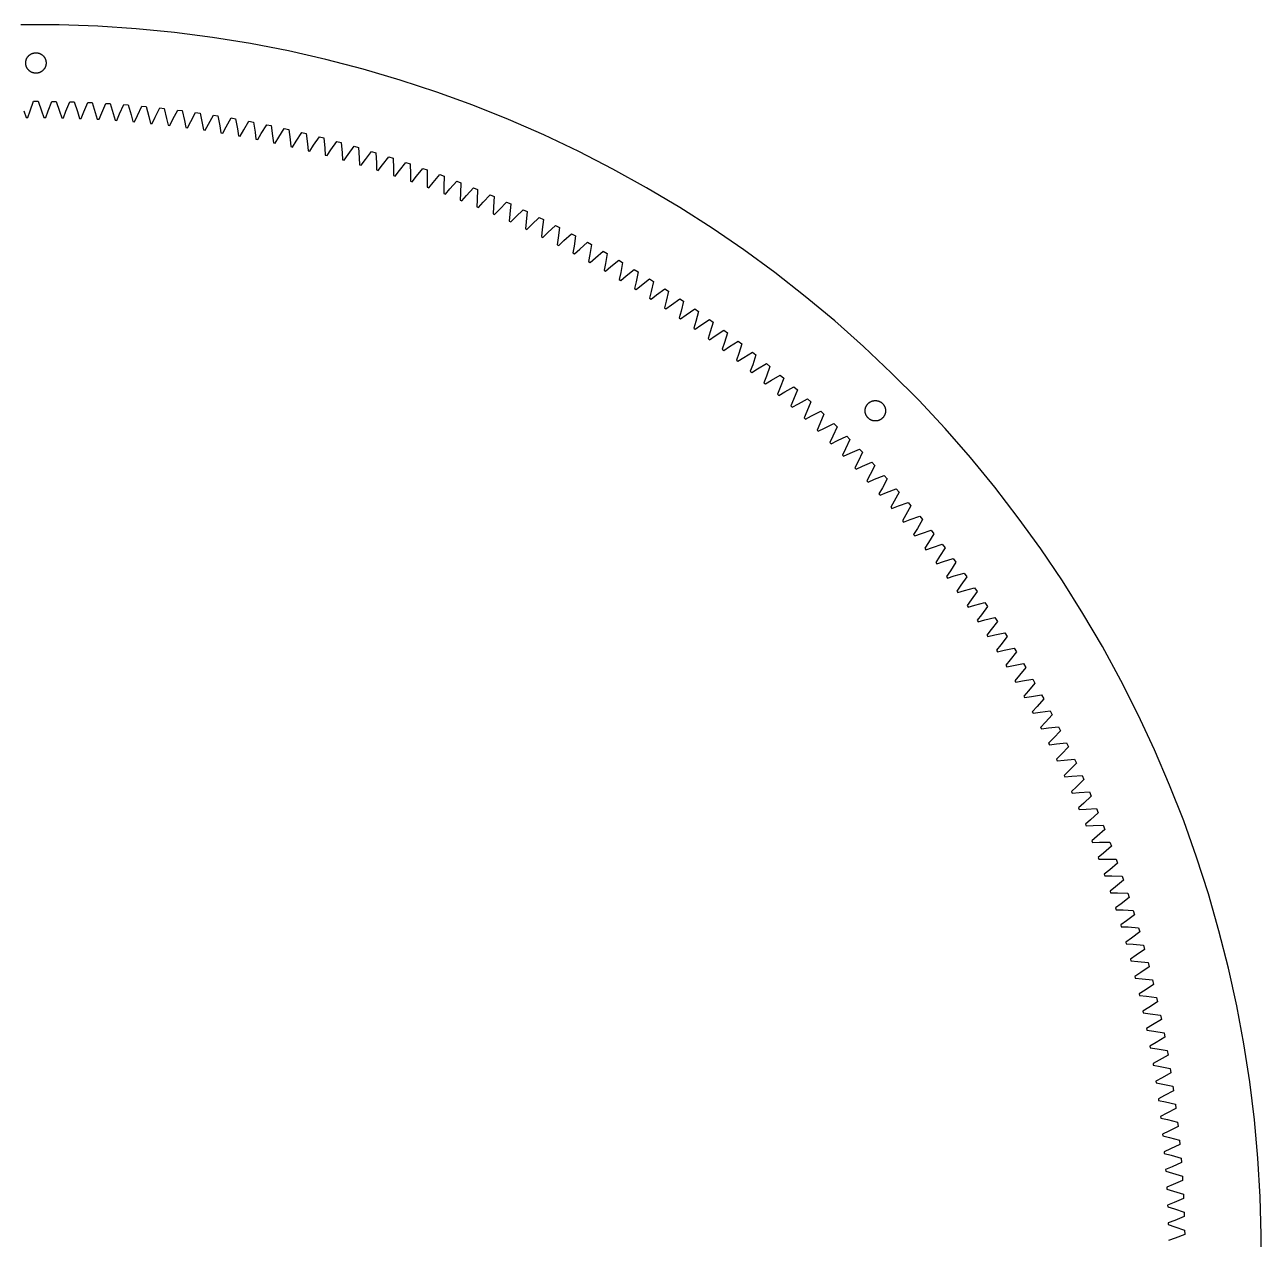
# Model space of a CAD drawing. Header units: metres. Extents: x -240 to 240, y -240 to 240.
# Drawn here: x -2.2 to 240, y 2.2 to 240 of the extents above; entities that cross this region are included whole.
import ezdxf

# ---------------------------------------------------------------- set-up
doc = ezdxf.new("R2010")
doc.units = ezdxf.units.M

msp = doc.modelspace()

# ---------------------------------------------------------------- linework, layer by layer
for p, q in [((4.56647, 239.961), (-2.97313, 239.986)), ((12.1016, 239.7), (4.56647, 239.961)), ((19.6248, 239.201), (12.1016, 239.7)), ((27.1286, 238.467), (19.6248, 239.201)), ((34.6056, 237.497), (27.1286, 238.467)), ((42.0485, 236.293), (34.6056, 237.497)), ((49.4499, 234.855), (42.0485, 236.293)), ((-2, 232.5), (-1.99901, 232.563)), ((-1.99901, 232.437), (-2, 232.5)), ((-1.99901, 232.563), (-1.99605, 232.626)), ((-1.99605, 232.626), (-1.99112, 232.688)), ((-1.99112, 232.688), (-1.98422, 232.751)), ((-1.98422, 232.751), (-1.97537, 232.813)), ((-1.97537, 232.813), (-1.96457, 232.875)), ((-1.96457, 232.875), (-1.95183, 232.936)), ((-1.95183, 232.936), (-1.93716, 232.997)), ((-1.93716, 232.997), (-1.92058, 233.058)), ((-1.92058, 233.058), (-1.9021, 233.118)), ((-1.9021, 233.118), (-1.88176, 233.177)), ((-1.88176, 233.177), (-1.85954, 233.236)), ((-1.85954, 233.236), (-1.83549, 233.294)), ((-1.83549, 233.294), (-1.80965, 233.352)), ((-1.80965, 233.352), (-1.78201, 233.408)), ((-1.78201, 233.408), (-1.75261, 233.464)), ((-1.75261, 233.464), (-1.72148, 233.518)), ((-1.72148, 233.518), (-1.68864, 233.572)), ((-1.68864, 233.572), (-1.65416, 233.624)), ((-1.65416, 233.624), (-1.61803, 233.676)), ((-1.61803, 233.676), (-1.58031, 233.726)), ((-1.58031, 233.726), (-1.54102, 233.775)), ((-1.54102, 233.775), (-1.50021, 233.823)), ((-1.50021, 233.823), (-1.45793, 233.869)), ((-1.45793, 233.869), (-1.4142, 233.914)), ((-1.4142, 233.914), (-1.36908, 233.958)), ((-1.36908, 233.958), (-1.32262, 234)), ((-1.32262, 234), (-1.27484, 234.041)), ((-1.27484, 234.041), (-1.2258, 234.08)), ((-1.2258, 234.08), (-1.17557, 234.118)), ((-1.17557, 234.118), (-1.12416, 234.154)), ((-1.12416, 234.154), (-1.07164, 234.189)), ((-1.07164, 234.189), (-1.01808, 234.221)), ((-1.01808, 234.221), (-0.963501, 234.253)), ((-0.963501, 234.253), (-0.907974, 234.282)), ((-0.907974, 234.282), (-0.851547, 234.31)), ((-0.851547, 234.31), (-0.794281, 234.336)), ((-0.794281, 234.336), (-0.736237, 234.36)), ((-0.736237, 234.36), (-0.677475, 234.382)), ((-0.677475, 234.382), (-0.618027, 234.402)), ((-0.618027, 234.402), (-0.557968, 234.421)), ((-0.557968, 234.421), (-0.497375, 234.437)), ((-0.497375, 234.437), (-0.436279, 234.452)), ((-0.436279, 234.452), (-0.374756, 234.465)), ((-0.374756, 234.465), (-0.312866, 234.475)), ((-0.312866, 234.475), (-0.250656, 234.484)), ((-0.250656, 234.484), (-0.188202, 234.491)), ((-0.188202, 234.491), (-0.12558, 234.496)), ((-0.12558, 234.496), (-0.06282, 234.499)), ((-0.06282, 234.499), (0, 234.5)), ((0, 234.5), (0.06282, 234.499)), ((0.06282, 234.499), (0.12558, 234.496)), ((0.12558, 234.496), (0.188202, 234.491)), ((0.188202, 234.491), (0.250656, 234.484)), ((0.250656, 234.484), (0.312866, 234.475)), ((0.312866, 234.475), (0.374756, 234.465)), ((0.374756, 234.465), (0.436279, 234.452)), ((0.436279, 234.452), (0.497375, 234.437)), ((0.497375, 234.437), (0.557968, 234.421)), ((0.557968, 234.421), (0.618027, 234.402)), ((0.618027, 234.402), (0.677475, 234.382)), ((0.677475, 234.382), (0.736237, 234.36)), ((0.736237, 234.36), (0.794281, 234.336)), ((0.794281, 234.336), (0.851547, 234.31)), ((0.851547, 234.31), (0.907974, 234.282)), ((0.907974, 234.282), (0.963501, 234.253)), ((0.963501, 234.253), (1.01808, 234.221)), ((1.01808, 234.221), (1.07164, 234.189)), ((1.07164, 234.189), (1.12416, 234.154)), ((1.12416, 234.154), (1.17557, 234.118)), ((1.17557, 234.118), (1.2258, 234.08)), ((1.2258, 234.08), (1.27484, 234.041)), ((1.27484, 234.041), (1.32262, 234)), ((1.32262, 234), (1.36908, 233.958)), ((1.36908, 233.958), (1.4142, 233.914)), ((1.4142, 233.914), (1.45793, 233.869)), ((1.45793, 233.869), (1.50021, 233.823)), ((1.50021, 233.823), (1.54102, 233.775)), ((1.54102, 233.775), (1.58031, 233.726)), ((1.58031, 233.726), (1.61803, 233.676)), ((1.61803, 233.676), (1.65416, 233.624)), ((1.65416, 233.624), (1.68864, 233.572)), ((1.68864, 233.572), (1.72148, 233.518)), ((1.72148, 233.518), (1.75261, 233.464)), ((1.75261, 233.464), (1.78201, 233.408)), ((1.78201, 233.408), (1.80965, 233.352)), ((1.80965, 233.352), (1.83549, 233.294)), ((1.83549, 233.294), (1.85954, 233.236)), ((1.85954, 233.236), (1.88176, 233.177)), ((1.88176, 233.177), (1.9021, 233.118)), ((1.9021, 233.118), (1.92058, 233.058)), ((1.92058, 233.058), (1.93716, 232.997)), ((1.93716, 232.997), (1.95183, 232.936)), ((1.95183, 232.936), (1.96457, 232.875)), ((1.96457, 232.875), (1.97537, 232.813)), ((1.97537, 232.813), (1.98422, 232.751)), ((1.98422, 232.751), (1.99112, 232.688)), ((1.99112, 232.688), (1.99605, 232.626)), ((1.99605, 232.626), (1.99901, 232.563)), ((1.99901, 232.563), (2, 232.5)), ((2, 232.5), (1.99901, 232.437)), ((56.8024, 233.186), (49.4499, 234.855)), ((64.099, 231.287), (56.8024, 233.186)), ((-1.99605, 232.374), (-1.99901, 232.437)), ((-1.99112, 232.312), (-1.99605, 232.374)), ((-1.98422, 232.249), (-1.99112, 232.312)), ((-1.97537, 232.187), (-1.98422, 232.249)), ((-1.96457, 232.125), (-1.97537, 232.187)), ((-1.95183, 232.064), (-1.96457, 232.125)), ((-1.93716, 232.003), (-1.95183, 232.064)), ((-1.92058, 231.942), (-1.93716, 232.003)), ((-1.9021, 231.882), (-1.92058, 231.942)), ((-1.88176, 231.823), (-1.9021, 231.882)), ((-1.85954, 231.764), (-1.88176, 231.823)), ((-1.83549, 231.706), (-1.85954, 231.764)), ((-1.80965, 231.648), (-1.83549, 231.706)), ((-1.78201, 231.592), (-1.80965, 231.648)), ((-1.75261, 231.536), (-1.78201, 231.592)), ((-1.72148, 231.482), (-1.75261, 231.536)), ((-1.68864, 231.428), (-1.72148, 231.482)), ((-1.65416, 231.376), (-1.68864, 231.428)), ((-1.61803, 231.324), (-1.65416, 231.376)), ((-1.58031, 231.274), (-1.61803, 231.324)), ((-1.54102, 231.225), (-1.58031, 231.274)), ((-1.50021, 231.177), (-1.54102, 231.225)), ((-1.45793, 231.131), (-1.50021, 231.177)), ((-1.4142, 231.086), (-1.45793, 231.131)), ((-1.36908, 231.042), (-1.4142, 231.086)), ((-1.32262, 231), (-1.36908, 231.042)), ((-1.27484, 230.959), (-1.32262, 231)), ((-1.2258, 230.92), (-1.27484, 230.959)), ((-1.17557, 230.882), (-1.2258, 230.92)), ((-1.12416, 230.846), (-1.17557, 230.882)), ((-1.07164, 230.811), (-1.12416, 230.846)), ((-1.01808, 230.779), (-1.07164, 230.811)), ((-0.963501, 230.747), (-1.01808, 230.779)), ((-0.907974, 230.718), (-0.963501, 230.747)), ((-0.851547, 230.69), (-0.907974, 230.718)), ((-0.794281, 230.664), (-0.851547, 230.69)), ((-0.736237, 230.64), (-0.794281, 230.664)), ((-0.677475, 230.618), (-0.736237, 230.64)), ((-0.618027, 230.598), (-0.677475, 230.618)), ((-0.557968, 230.579), (-0.618027, 230.598)), ((-0.497375, 230.563), (-0.557968, 230.579)), ((-0.436279, 230.548), (-0.497375, 230.563)), ((-0.374756, 230.535), (-0.436279, 230.548)), ((-0.312866, 230.525), (-0.374756, 230.535)), ((-0.250656, 230.516), (-0.312866, 230.525)), ((-0.188202, 230.509), (-0.250656, 230.516)), ((-0.12558, 230.504), (-0.188202, 230.509)), ((-0.06282, 230.501), (-0.12558, 230.504)), ((0, 230.5), (-0.06282, 230.501)), ((0.06282, 230.501), (0, 230.5)), ((0.12558, 230.504), (0.06282, 230.501)), ((0.188202, 230.509), (0.12558, 230.504)), ((0.250656, 230.516), (0.188202, 230.509)), ((0.312866, 230.525), (0.250656, 230.516)), ((0.374756, 230.535), (0.312866, 230.525)), ((0.436279, 230.548), (0.374756, 230.535)), ((0.497375, 230.563), (0.436279, 230.548)), ((0.557968, 230.579), (0.497375, 230.563)), ((0.618027, 230.598), (0.557968, 230.579)), ((0.677475, 230.618), (0.618027, 230.598)), ((0.736237, 230.64), (0.677475, 230.618)), ((0.794281, 230.664), (0.736237, 230.64)), ((0.851547, 230.69), (0.794281, 230.664)), ((0.907974, 230.718), (0.851547, 230.69)), ((0.963501, 230.747), (0.907974, 230.718)), ((1.01808, 230.779), (0.963501, 230.747)), ((1.07164, 230.811), (1.01808, 230.779)), ((1.12416, 230.846), (1.07164, 230.811)), ((1.17557, 230.882), (1.12416, 230.846)), ((1.2258, 230.92), (1.17557, 230.882)), ((1.27484, 230.959), (1.2258, 230.92)), ((1.32262, 231), (1.27484, 230.959)), ((1.36908, 231.042), (1.32262, 231)), ((1.4142, 231.086), (1.36908, 231.042)), ((1.45793, 231.131), (1.4142, 231.086)), ((1.50021, 231.177), (1.45793, 231.131)), ((1.54102, 231.225), (1.50021, 231.177)), ((1.58031, 231.274), (1.54102, 231.225)), ((1.61803, 231.324), (1.58031, 231.274)), ((1.65416, 231.376), (1.61803, 231.324)), ((1.68864, 231.428), (1.65416, 231.376)), ((1.72148, 231.482), (1.68864, 231.428)), ((1.75261, 231.536), (1.72148, 231.482)), ((1.78201, 231.592), (1.75261, 231.536)), ((1.80965, 231.648), (1.78201, 231.592)), ((1.83549, 231.706), (1.80965, 231.648)), ((1.85954, 231.764), (1.83549, 231.706)), ((1.88176, 231.823), (1.85954, 231.764)), ((1.9021, 231.882), (1.88176, 231.823)), ((1.92058, 231.942), (1.9021, 231.882)), ((1.93716, 232.003), (1.92058, 231.942)), ((1.95183, 232.064), (1.93716, 232.003)), ((1.96457, 232.125), (1.95183, 232.064)), ((1.97537, 232.187), (1.96457, 232.125)), ((1.98422, 232.249), (1.97537, 232.187)), ((1.99112, 232.312), (1.98422, 232.249)), ((1.99605, 232.374), (1.99112, 232.312)), ((1.99901, 232.437), (1.99605, 232.374)), ((71.3323, 229.159), (64.099, 231.287)), ((78.4951, 226.806), (71.3323, 229.159)), ((85.5805, 224.228), (78.4951, 226.806)), ((-2.37686, 223.109), (-1.91997, 221.817)), ((-1.56572, 221.816), (-1.12784, 223.119)), ((-1.12784, 223.119), (-0.439728, 225.004)), ((-0.439728, 225.004), (0.439743, 225.004)), ((0.439743, 225.004), (1.12785, 223.119)), ((1.12785, 223.119), (1.56923, 221.806)), ((1.9155, 221.804), (2.37689, 223.109)), ((2.37689, 223.109), (3.09454, 224.984)), ((3.09454, 224.984), (3.97391, 224.97)), ((3.97391, 224.97), (4.63231, 223.074)), ((4.63231, 223.074), (5.04842, 221.768)), ((5.40245, 221.756), (5.88103, 223.044)), ((5.88103, 223.044), (6.62804, 224.907)), ((6.62804, 224.907), (7.50708, 224.88)), ((7.50708, 224.88), (8.13562, 222.973)), ((8.13562, 222.973), (8.53554, 221.647)), ((8.88158, 221.635), (9.38373, 222.924)), ((9.38373, 222.924), (10.1599, 224.775)), ((10.1599, 224.775), (11.0384, 224.734)), ((11.0384, 224.734), (11.6369, 222.818)), ((11.6369, 222.818), (12.0118, 221.5)), ((12.8841, 222.749), (13.6893, 224.588)), ((13.6893, 224.588), (14.567, 224.533)), ((14.567, 224.533), (15.1354, 222.608)), ((16.3813, 222.52), (17.2153, 224.345)), ((17.2153, 224.345), (18.092, 224.276)), ((18.092, 224.276), (18.6301, 222.343)), ((19.8745, 222.235), (20.737, 224.047)), ((20.737, 224.047), (21.6126, 223.965)), ((21.6126, 223.965), (22.1202, 222.023)), ((23.3628, 221.895), (24.2536, 223.694)), ((24.2536, 223.694), (25.1278, 223.597)), ((25.1278, 223.597), (25.6048, 221.648)), ((26.8452, 221.501), (27.7643, 223.285)), ((27.7643, 223.285), (28.6368, 223.175)), ((28.6368, 223.175), (29.0832, 221.218)), ((30.3211, 221.052), (31.2681, 222.822)), ((31.2681, 222.822), (32.1388, 222.698)), ((92.5815, 221.43), (85.5805, 224.228)), ((-1.91997, 221.817), (-1.56572, 221.816)), ((1.56923, 221.806), (1.9155, 221.804)), ((5.04842, 221.768), (5.40245, 221.756)), ((8.53554, 221.647), (8.88158, 221.635)), ((12.0118, 221.5), (12.3653, 221.477)), ((12.3653, 221.477), (12.8841, 222.749)), ((15.1354, 222.608), (15.4934, 221.269)), ((15.4934, 221.269), (15.8389, 221.247)), ((15.8389, 221.247), (16.3813, 222.52)), ((18.6301, 222.343), (18.9634, 221.013)), ((18.9634, 221.013), (19.3159, 220.979)), ((19.3159, 220.979), (19.8745, 222.235)), ((22.1202, 222.023), (22.436, 220.674)), ((22.436, 220.674), (22.7806, 220.64)), ((22.7806, 220.64), (23.3628, 221.895)), ((25.6048, 221.648), (25.8962, 220.309)), ((26.2475, 220.263), (26.8452, 221.501)), ((29.0832, 221.218), (29.3565, 219.86)), ((29.6998, 219.815), (30.3211, 221.052)), ((32.1388, 222.698), (32.5543, 220.734)), ((32.5543, 220.734), (32.8035, 219.387)), ((33.1532, 219.33), (33.7895, 220.548)), ((33.7895, 220.548), (34.7641, 222.303)), ((34.7641, 222.303), (35.6328, 222.166)), ((35.6328, 222.166), (36.0174, 220.195)), ((37.2496, 219.99), (38.2516, 221.73)), ((38.2516, 221.73), (39.118, 221.578)), ((39.118, 221.578), (39.4717, 219.603)), ((40.7004, 219.378), (41.7297, 221.101)), ((41.7297, 221.101), (42.5936, 220.937)), ((42.5936, 220.937), (42.9162, 218.956)), ((44.1413, 218.712), (45.1974, 220.419)), ((45.1974, 220.419), (46.0586, 220.24)), ((99.4911, 218.412), (92.5815, 221.43)), ((25.8962, 220.309), (26.2475, 220.263)), ((29.3565, 219.86), (29.6998, 219.815)), ((32.8035, 219.387), (33.1532, 219.33)), ((36.0174, 220.195), (36.248, 218.829)), ((36.248, 218.829), (36.5898, 218.774)), ((36.5898, 218.774), (37.2496, 219.99)), ((39.4717, 219.603), (39.6784, 218.248)), ((39.6784, 218.248), (40.0262, 218.18)), ((40.0262, 218.18), (40.7004, 219.378)), ((42.9162, 218.956), (43.1037, 217.583)), ((43.4436, 217.517), (44.1413, 218.712)), ((46.0586, 220.24), (46.3501, 218.254)), ((46.3501, 218.254), (46.5142, 216.894)), ((46.8596, 216.816), (47.5712, 217.992)), ((47.5712, 217.992), (48.654, 219.682)), ((48.654, 219.682), (49.5123, 219.49)), ((49.5123, 219.49), (49.7726, 217.499)), ((50.9894, 217.217), (52.0987, 218.89)), ((52.0987, 218.89), (52.9538, 218.685)), ((52.9538, 218.685), (53.1828, 216.691)), ((54.395, 216.39), (55.5304, 218.045)), ((55.5304, 218.045), (56.3823, 217.826)), ((106.302, 215.179), (99.4911, 218.412)), ((43.1037, 217.583), (43.4436, 217.517)), ((46.5142, 216.894), (46.8596, 216.816)), ((49.7726, 217.499), (49.9168, 216.122)), ((49.9168, 216.122), (50.2545, 216.045)), ((50.2545, 216.045), (50.9894, 217.217)), ((53.1828, 216.691), (53.304, 215.326)), ((53.6469, 215.237), (54.395, 216.39)), ((56.3823, 217.826), (56.5798, 215.829)), ((56.5798, 215.829), (56.6808, 214.447)), ((57.7872, 215.509), (58.9485, 217.146)), ((58.9485, 217.146), (59.7968, 216.914)), ((59.7968, 216.914), (59.9629, 214.913)), ((61.1651, 214.574), (62.352, 216.193)), ((62.352, 216.193), (63.1965, 215.948)), ((63.1965, 215.948), (63.3313, 213.945)), ((53.304, 215.326), (53.6469, 215.237)), ((56.6808, 214.447), (57.0158, 214.36)), ((57.0158, 214.36), (57.7872, 215.509)), ((59.9629, 214.913), (60.0413, 213.545)), ((60.0413, 213.545), (60.3811, 213.445)), ((60.3811, 213.445), (61.1651, 214.574)), ((63.3313, 213.945), (63.3887, 212.561)), ((63.7209, 212.463), (64.528, 213.587)), ((64.528, 213.587), (65.7401, 215.187)), ((65.7401, 215.187), (66.5807, 214.928)), ((66.5807, 214.928), (66.6839, 212.924)), ((67.8749, 212.547), (69.112, 214.128)), ((69.112, 214.128), (69.9484, 213.856)), ((69.9484, 213.856), (70.0202, 211.85)), ((113.009, 211.734), (106.302, 215.179)), ((63.3887, 212.561), (63.7209, 212.463)), ((66.6839, 212.924), (66.7193, 211.554)), ((66.7193, 211.554), (67.0558, 211.443)), ((67.0558, 211.443), (67.8749, 212.547)), ((70.0202, 211.85), (70.0341, 210.465)), ((70.3631, 210.357), (71.205, 211.455)), ((71.205, 211.455), (72.4668, 213.016)), ((72.4668, 213.016), (73.2989, 212.731)), ((73.2989, 212.731), (73.3391, 210.724)), ((73.3391, 210.724), (73.3314, 209.354)), ((74.5177, 210.31), (75.8038, 211.851)), ((75.8038, 211.851), (76.6313, 211.553)), ((76.6313, 211.553), (76.64, 209.546)), ((119.604, 208.08), (113.009, 211.734)), ((70.0341, 210.465), (70.3631, 210.357)), ((73.3314, 209.354), (73.6643, 209.233)), ((73.6643, 209.233), (74.5177, 210.31)), ((76.64, 209.546), (76.6104, 208.161)), ((76.9358, 208.043), (77.8119, 209.114)), ((77.8119, 209.114), (79.1221, 210.635)), ((79.1221, 210.635), (79.9448, 210.324)), ((79.922, 208.317), (79.8712, 206.947)), ((79.9448, 210.324), (79.922, 208.317)), ((81.0869, 207.866), (82.4208, 209.366)), ((82.4208, 209.366), (83.2385, 209.042)), ((83.2385, 209.042), (83.1842, 207.036)), ((76.6104, 208.161), (76.9358, 208.043)), ((79.8712, 206.947), (80.2001, 206.816)), ((80.2001, 206.816), (81.0869, 207.866)), ((83.1842, 207.036), (83.1111, 205.652)), ((83.4326, 205.523), (84.3419, 206.567)), ((84.3419, 206.567), (85.6992, 208.045)), ((85.6992, 208.045), (86.5117, 207.709)), ((86.5117, 207.709), (86.4259, 205.703)), ((87.5761, 205.216), (88.9565, 206.674)), ((88.9565, 206.674), (89.7636, 206.324)), ((89.7636, 206.324), (89.6463, 204.32)), ((126.081, 204.22), (119.604, 208.08)), ((83.1111, 205.652), (83.4326, 205.523)), ((86.4259, 205.703), (86.3322, 204.336)), ((86.3322, 204.336), (86.6568, 204.195)), ((86.6568, 204.195), (87.5761, 205.216)), ((89.6463, 204.32), (89.5298, 202.94)), ((89.8471, 202.801), (90.7887, 203.815)), ((90.7887, 203.815), (92.1918, 205.251)), ((92.1918, 205.251), (92.9933, 204.889)), ((92.9933, 204.889), (92.8445, 202.887)), ((93.9789, 202.364), (95.4044, 203.777)), ((95.4044, 203.777), (96.2001, 203.403)), ((132.433, 200.159), (126.081, 204.22)), ((89.5298, 202.94), (89.8471, 202.801)), ((92.8445, 202.887), (92.7079, 201.524)), ((92.7079, 201.524), (93.028, 201.372)), ((93.028, 201.372), (93.9789, 202.364)), ((96.0199, 201.404), (95.8601, 200.028)), ((96.2001, 203.403), (96.0199, 201.404)), ((97.1459, 200.863), (98.5934, 202.254)), ((98.5934, 202.254), (99.3832, 201.867)), ((99.3832, 201.867), (99.1716, 199.871)), ((95.8601, 200.028), (96.1729, 199.879)), ((96.1729, 199.879), (97.1459, 200.863)), ((99.1716, 199.871), (98.9922, 198.512)), ((99.3073, 198.35), (100.289, 199.312)), ((100.289, 199.312), (101.758, 200.68)), ((101.758, 200.68), (102.542, 200.281)), ((102.542, 200.281), (102.299, 198.288)), ((103.407, 197.713), (104.898, 199.057)), ((104.898, 199.057), (105.675, 198.645)), ((105.675, 198.645), (105.401, 196.657)), ((138.655, 195.901), (132.433, 200.159)), ((98.9922, 198.512), (99.3073, 198.35)), ((102.299, 198.288), (102.096, 196.918)), ((102.096, 196.918), (102.404, 196.76)), ((102.404, 196.76), (103.407, 197.713)), ((105.401, 196.657), (105.179, 195.305)), ((106.5, 196.064), (108.011, 197.385)), ((108.011, 197.385), (108.782, 196.961)), ((108.782, 196.961), (108.477, 194.977)), ((105.179, 195.305), (105.489, 195.133)), ((105.489, 195.133), (106.5, 196.064)), ((108.477, 194.977), (108.231, 193.614)), ((108.534, 193.446), (109.567, 194.367)), ((109.567, 194.367), (111.098, 195.664)), ((111.098, 195.664), (111.862, 195.228)), ((111.862, 195.228), (111.526, 193.249)), ((112.606, 192.622), (114.158, 193.895)), ((114.158, 193.895), (114.915, 193.447)), ((144.74, 191.449), (138.655, 195.901)), ((108.231, 193.614), (108.534, 193.446)), ((111.526, 193.249), (111.262, 191.905)), ((111.262, 191.905), (111.566, 191.723)), ((111.566, 191.723), (112.606, 192.622)), ((114.548, 191.474), (114.259, 190.119)), ((114.915, 193.447), (114.548, 191.474)), ((115.618, 190.829), (117.19, 192.078)), ((117.19, 192.078), (117.939, 191.618)), ((117.939, 191.618), (117.541, 189.651)), ((150.682, 186.808), (144.74, 191.449)), ((114.259, 190.119), (114.556, 189.941)), ((114.556, 189.941), (115.618, 190.829)), ((117.541, 189.651), (117.235, 188.315)), ((117.533, 188.124), (118.601, 188.99)), ((118.601, 188.99), (120.192, 190.213)), ((120.192, 190.213), (120.935, 189.742)), ((120.935, 189.742), (120.505, 187.781)), ((117.235, 188.315), (117.533, 188.124)), ((120.505, 187.781), (120.174, 186.436)), ((120.466, 186.249), (121.555, 187.104)), ((121.555, 187.104), (123.165, 188.302)), ((123.165, 188.302), (123.9, 187.819)), ((123.9, 187.819), (123.44, 185.865)), ((156.476, 181.983), (150.682, 186.808)), ((120.174, 186.436), (120.466, 186.249)), ((123.44, 185.865), (123.092, 184.54)), ((123.092, 184.54), (123.384, 184.34)), ((123.384, 184.34), (124.479, 185.171)), ((124.479, 185.171), (126.108, 186.344)), ((126.108, 186.344), (126.835, 185.85)), ((126.835, 185.85), (126.344, 183.903)), ((127.372, 183.193), (129.019, 184.34)), ((129.019, 184.34), (129.739, 183.835)), ((126.344, 183.903), (125.971, 182.569)), ((125.971, 182.569), (126.257, 182.374)), ((126.257, 182.374), (127.372, 183.193)), ((129.217, 181.896), (128.828, 180.582)), ((129.739, 183.835), (129.217, 181.896)), ((130.234, 181.17), (131.899, 182.291)), ((131.899, 182.291), (132.61, 181.774)), ((132.61, 181.774), (132.058, 179.844)), ((162.115, 176.978), (156.476, 181.983)), ((128.828, 180.582), (129.113, 180.373)), ((129.113, 180.373), (130.234, 181.17)), ((132.058, 179.844), (131.644, 178.522)), ((133.063, 179.102), (134.746, 180.197)), ((134.746, 180.197), (135.449, 179.669)), ((135.449, 179.669), (134.867, 177.748)), ((131.644, 178.522), (131.923, 178.318)), ((131.923, 178.318), (133.063, 179.102)), ((134.867, 177.748), (134.436, 176.447)), ((134.715, 176.229), (135.86, 176.99)), ((135.86, 176.99), (137.559, 178.058)), ((137.559, 178.058), (138.254, 177.519)), ((138.254, 177.519), (137.642, 175.607)), ((167.594, 171.798), (162.115, 176.978)), ((134.436, 176.447), (134.715, 176.229)), ((137.642, 175.607), (137.186, 174.299)), ((137.459, 174.086), (138.623, 174.834)), ((138.623, 174.834), (140.339, 175.875)), ((140.339, 175.875), (141.026, 175.325)), ((141.026, 175.325), (140.384, 173.424)), ((137.186, 174.299), (137.459, 174.086)), ((140.384, 173.424), (139.912, 172.137)), ((139.912, 172.137), (140.184, 171.91)), ((140.184, 171.91), (141.352, 172.635)), ((141.352, 172.635), (143.084, 173.649)), ((143.084, 173.649), (143.762, 173.089)), ((143.762, 173.089), (143.09, 171.197)), ((143.09, 171.197), (142.593, 169.904)), ((142.593, 169.904), (142.859, 169.682)), ((142.859, 169.682), (144.047, 170.393)), ((144.047, 170.393), (145.794, 171.38)), ((146.463, 170.809), (145.762, 168.928)), ((145.794, 171.38), (146.463, 170.809)), ((172.907, 166.449), (167.594, 171.798)), ((145.762, 168.928), (145.25, 167.657)), ((145.25, 167.657), (145.515, 167.422)), ((145.515, 167.422), (146.705, 168.11)), ((146.705, 168.11), (148.468, 169.069)), ((149.128, 168.488), (148.397, 166.618)), ((148.468, 169.069), (149.128, 168.488)), ((148.397, 166.618), (147.86, 165.341)), ((147.86, 165.341), (148.119, 165.111)), ((148.119, 165.111), (149.328, 165.785)), ((149.328, 165.785), (151.106, 166.716)), ((151.756, 166.124), (150.996, 164.267)), ((151.106, 166.716), (151.756, 166.124)), ((162.418, 164.653), (162.427, 164.715)), ((162.427, 164.715), (162.438, 164.777)), ((162.438, 164.777), (162.451, 164.839)), ((162.451, 164.839), (162.465, 164.9)), ((162.465, 164.9), (162.482, 164.96)), ((162.482, 164.96), (162.5, 165.02)), ((162.5, 165.02), (162.521, 165.08)), ((162.521, 165.08), (162.543, 165.139)), ((162.543, 165.139), (162.567, 165.197)), ((162.567, 165.197), (162.593, 165.254)), ((162.593, 165.254), (162.62, 165.31)), ((162.62, 165.31), (162.65, 165.366)), ((162.65, 165.366), (162.681, 165.42)), ((162.681, 165.42), (162.714, 165.474)), ((162.714, 165.474), (162.748, 165.526)), ((162.748, 165.526), (162.784, 165.578)), ((162.784, 165.578), (162.822, 165.628)), ((162.822, 165.628), (162.861, 165.677)), ((162.861, 165.677), (162.902, 165.725)), ((162.902, 165.725), (162.944, 165.771)), ((162.944, 165.771), (162.988, 165.817)), ((162.988, 165.817), (163.033, 165.86)), ((163.033, 165.86), (163.08, 165.903)), ((163.08, 165.903), (163.127, 165.943)), ((163.127, 165.943), (163.177, 165.983)), ((163.177, 165.983), (163.227, 166.02)), ((163.227, 166.02), (163.278, 166.056)), ((163.278, 166.056), (163.331, 166.091)), ((163.331, 166.091), (163.384, 166.124)), ((163.384, 166.124), (163.439, 166.155)), ((163.439, 166.155), (163.494, 166.184)), ((163.494, 166.184), (163.551, 166.212)), ((163.551, 166.212), (163.608, 166.238)), ((163.608, 166.238), (163.666, 166.262)), ((163.666, 166.262), (163.725, 166.284)), ((163.725, 166.284), (163.784, 166.304)), ((163.784, 166.304), (163.844, 166.323)), ((163.844, 166.323), (163.905, 166.339)), ((163.905, 166.339), (163.966, 166.354)), ((163.966, 166.354), (164.028, 166.367)), ((164.028, 166.367), (164.089, 166.378)), ((164.089, 166.378), (164.152, 166.387)), ((164.152, 166.387), (164.214, 166.393)), ((164.214, 166.393), (164.277, 166.398)), ((164.277, 166.398), (164.34, 166.401)), ((164.34, 166.401), (164.402, 166.402)), ((164.402, 166.402), (164.465, 166.401)), ((164.465, 166.401), (164.528, 166.398)), ((164.528, 166.398), (164.591, 166.393)), ((164.591, 166.393), (164.653, 166.387)), ((164.653, 166.387), (164.715, 166.378)), ((164.715, 166.378), (164.777, 166.367)), ((164.777, 166.367), (164.839, 166.354)), ((164.839, 166.354), (164.9, 166.339)), ((164.9, 166.339), (164.96, 166.323)), ((164.96, 166.323), (165.02, 166.304)), ((165.02, 166.304), (165.08, 166.284)), ((165.08, 166.284), (165.139, 166.262)), ((165.139, 166.262), (165.197, 166.238)), ((165.197, 166.238), (165.254, 166.212)), ((165.254, 166.212), (165.31, 166.184)), ((165.31, 166.184), (165.366, 166.155)), ((165.366, 166.155), (165.42, 166.124)), ((165.42, 166.124), (165.474, 166.091)), ((165.474, 166.091), (165.526, 166.056)), ((165.526, 166.056), (165.578, 166.02)), ((165.578, 166.02), (165.628, 165.983)), ((165.628, 165.983), (165.677, 165.943)), ((165.677, 165.943), (165.725, 165.903)), ((165.725, 165.903), (165.771, 165.86)), ((165.771, 165.86), (165.817, 165.817)), ((165.817, 165.817), (165.86, 165.771)), ((165.86, 165.771), (165.903, 165.725)), ((165.903, 165.725), (165.943, 165.677)), ((165.943, 165.677), (165.983, 165.628)), ((165.983, 165.628), (166.02, 165.578)), ((166.02, 165.578), (166.056, 165.526)), ((166.056, 165.526), (166.091, 165.474)), ((166.091, 165.474), (166.124, 165.42)), ((166.124, 165.42), (166.155, 165.366)), ((166.155, 165.366), (166.184, 165.31)), ((166.184, 165.31), (166.212, 165.254)), ((166.212, 165.254), (166.238, 165.197)), ((166.238, 165.197), (166.262, 165.139)), ((166.262, 165.139), (166.284, 165.08)), ((166.284, 165.08), (166.304, 165.02)), ((166.304, 165.02), (166.323, 164.96)), ((166.323, 164.96), (166.339, 164.9)), ((166.339, 164.9), (166.354, 164.839)), ((166.354, 164.839), (166.367, 164.777)), ((166.367, 164.777), (166.378, 164.715)), ((166.378, 164.715), (166.387, 164.653)), ((178.05, 160.936), (172.907, 166.449)), ((150.996, 164.267), (150.445, 163.012)), ((150.445, 163.012), (150.702, 162.769)), ((150.702, 162.769), (151.913, 163.419)), ((151.913, 163.419), (153.706, 164.322)), ((154.347, 163.72), (153.558, 161.875)), ((153.706, 164.322), (154.347, 163.72)), ((162.402, 164.402), (162.403, 164.465)), ((162.403, 164.34), (162.402, 164.402)), ((162.403, 164.465), (162.406, 164.528)), ((162.406, 164.277), (162.403, 164.34)), ((162.406, 164.528), (162.411, 164.591)), ((162.411, 164.214), (162.406, 164.277)), ((162.411, 164.591), (162.418, 164.653)), ((162.418, 164.152), (162.411, 164.214)), ((162.427, 164.089), (162.418, 164.152)), ((162.438, 164.028), (162.427, 164.089)), ((162.451, 163.966), (162.438, 164.028)), ((162.465, 163.905), (162.451, 163.966)), ((162.482, 163.844), (162.465, 163.905)), ((162.5, 163.784), (162.482, 163.844)), ((162.521, 163.725), (162.5, 163.784)), ((162.543, 163.666), (162.521, 163.725)), ((162.567, 163.608), (162.543, 163.666)), ((162.593, 163.551), (162.567, 163.608)), ((162.62, 163.494), (162.593, 163.551)), ((162.65, 163.439), (162.62, 163.494)), ((162.681, 163.384), (162.65, 163.439)), ((162.714, 163.331), (162.681, 163.384)), ((162.748, 163.278), (162.714, 163.331)), ((162.784, 163.227), (162.748, 163.278)), ((162.822, 163.177), (162.784, 163.227)), ((162.861, 163.127), (162.822, 163.177)), ((162.902, 163.08), (162.861, 163.127)), ((162.944, 163.033), (162.902, 163.08)), ((162.988, 162.988), (162.944, 163.033)), ((163.033, 162.944), (162.988, 162.988)), ((163.08, 162.902), (163.033, 162.944)), ((163.127, 162.861), (163.08, 162.902)), ((163.177, 162.822), (163.127, 162.861)), ((163.227, 162.784), (163.177, 162.822)), ((163.278, 162.748), (163.227, 162.784)), ((163.331, 162.714), (163.278, 162.748)), ((163.384, 162.681), (163.331, 162.714)), ((163.439, 162.65), (163.384, 162.681)), ((163.494, 162.62), (163.439, 162.65)), ((163.551, 162.593), (163.494, 162.62)), ((163.608, 162.567), (163.551, 162.593)), ((163.666, 162.543), (163.608, 162.567)), ((163.725, 162.521), (163.666, 162.543)), ((163.784, 162.5), (163.725, 162.521)), ((163.844, 162.482), (163.784, 162.5)), ((163.905, 162.465), (163.844, 162.482)), ((163.966, 162.451), (163.905, 162.465)), ((164.028, 162.438), (163.966, 162.451)), ((164.089, 162.427), (164.028, 162.438)), ((164.152, 162.418), (164.089, 162.427)), ((164.214, 162.411), (164.152, 162.418)), ((164.277, 162.406), (164.214, 162.411)), ((164.34, 162.403), (164.277, 162.406)), ((164.402, 162.402), (164.34, 162.403)), ((164.465, 162.403), (164.402, 162.402)), ((164.528, 162.406), (164.465, 162.403)), ((164.591, 162.411), (164.528, 162.406)), ((164.653, 162.418), (164.591, 162.411)), ((164.715, 162.427), (164.653, 162.418)), ((164.777, 162.438), (164.715, 162.427)), ((164.839, 162.451), (164.777, 162.438)), ((164.9, 162.465), (164.839, 162.451)), ((164.96, 162.482), (164.9, 162.465)), ((165.02, 162.5), (164.96, 162.482)), ((165.08, 162.521), (165.02, 162.5)), ((165.139, 162.543), (165.08, 162.521)), ((165.197, 162.567), (165.139, 162.543)), ((165.254, 162.593), (165.197, 162.567)), ((165.31, 162.62), (165.254, 162.593)), ((165.366, 162.65), (165.31, 162.62)), ((165.42, 162.681), (165.366, 162.65)), ((165.474, 162.714), (165.42, 162.681)), ((165.526, 162.748), (165.474, 162.714)), ((165.578, 162.784), (165.526, 162.748)), ((165.628, 162.822), (165.578, 162.784)), ((165.677, 162.861), (165.628, 162.822)), ((165.725, 162.902), (165.677, 162.861)), ((165.771, 162.944), (165.725, 162.902)), ((165.817, 162.988), (165.771, 162.944)), ((165.86, 163.033), (165.817, 162.988)), ((165.903, 163.08), (165.86, 163.033)), ((165.943, 163.127), (165.903, 163.08)), ((165.983, 163.177), (165.943, 163.127)), ((166.02, 163.227), (165.983, 163.177)), ((166.056, 163.278), (166.02, 163.227)), ((166.091, 163.331), (166.056, 163.278)), ((166.124, 163.384), (166.091, 163.331)), ((166.155, 163.439), (166.124, 163.384)), ((166.184, 163.494), (166.155, 163.439)), ((166.212, 163.551), (166.184, 163.494)), ((166.238, 163.608), (166.212, 163.551)), ((166.262, 163.666), (166.238, 163.608)), ((166.284, 163.725), (166.262, 163.666)), ((166.304, 163.784), (166.284, 163.725)), ((166.323, 163.844), (166.304, 163.784)), ((166.339, 163.905), (166.323, 163.844)), ((166.354, 163.966), (166.339, 163.905)), ((166.367, 164.028), (166.354, 163.966)), ((166.378, 164.089), (166.367, 164.028)), ((166.387, 164.152), (166.378, 164.089)), ((166.387, 164.653), (166.393, 164.591)), ((166.393, 164.214), (166.387, 164.152)), ((166.393, 164.591), (166.398, 164.528)), ((166.398, 164.277), (166.393, 164.214)), ((166.398, 164.528), (166.401, 164.465)), ((166.401, 164.34), (166.398, 164.277)), ((166.401, 164.465), (166.402, 164.402)), ((166.402, 164.402), (166.401, 164.34)), ((153.558, 161.875), (152.98, 160.615)), ((152.98, 160.615), (153.232, 160.377)), ((153.232, 160.377), (154.461, 161.012)), ((154.461, 161.012), (156.268, 161.888)), ((156.899, 161.276), (156.081, 159.443)), ((156.268, 161.888), (156.899, 161.276)), ((183.018, 155.264), (178.05, 160.936)), ((156.081, 159.443), (155.491, 158.206)), ((155.491, 158.206), (155.74, 157.955)), ((155.74, 157.955), (156.971, 158.566)), ((156.971, 158.566), (158.791, 159.413)), ((159.413, 158.791), (158.566, 156.971)), ((158.791, 159.413), (159.413, 158.791)), ((158.566, 156.971), (157.95, 155.731)), ((157.95, 155.731), (158.194, 155.485)), ((158.194, 155.485), (159.443, 156.081)), ((159.443, 156.081), (161.276, 156.899)), ((161.888, 156.268), (161.012, 154.461)), ((161.276, 156.899), (161.888, 156.268)), ((187.804, 149.439), (183.018, 155.264)), ((161.012, 154.461), (160.383, 153.244)), ((160.383, 153.244), (160.625, 152.985)), ((160.625, 152.985), (161.875, 153.558)), ((161.875, 153.558), (163.72, 154.347)), ((164.322, 153.706), (163.419, 151.913)), ((163.72, 154.347), (164.322, 153.706)), ((163.419, 151.913), (162.764, 150.692)), ((162.764, 150.692), (163, 150.439)), ((163, 150.439), (164.267, 150.996)), ((164.267, 150.996), (166.124, 151.756)), ((166.716, 151.106), (165.785, 149.328)), ((166.124, 151.756), (166.716, 151.106)), ((165.785, 149.328), (165.118, 148.131)), ((165.118, 148.131), (165.351, 147.864)), ((165.351, 147.864), (166.618, 148.397)), ((166.618, 148.397), (168.488, 149.128)), ((169.069, 148.468), (168.11, 146.705)), ((168.488, 149.128), (169.069, 148.468)), ((192.406, 143.466), (187.804, 149.439)), ((168.11, 146.705), (167.417, 145.506)), ((167.417, 145.506), (167.645, 145.245)), ((167.645, 145.245), (168.928, 145.762)), ((168.928, 145.762), (170.809, 146.463)), ((171.38, 145.794), (170.393, 144.047)), ((170.809, 146.463), (171.38, 145.794)), ((170.393, 144.047), (169.689, 142.871)), ((169.914, 142.597), (171.197, 143.09)), ((171.197, 143.09), (173.089, 143.762)), ((173.649, 143.084), (172.635, 141.352)), ((173.089, 143.762), (173.649, 143.084)), ((196.817, 137.351), (192.406, 143.466)), ((169.689, 142.871), (169.914, 142.597)), ((172.635, 141.352), (171.904, 140.175)), ((173.424, 140.384), (175.325, 141.026)), ((175.325, 141.026), (175.875, 140.339)), ((171.904, 140.175), (172.124, 139.908)), ((172.124, 139.908), (173.424, 140.384)), ((174.834, 138.623), (174.093, 137.47)), ((175.875, 140.339), (174.834, 138.623)), ((175.607, 137.642), (177.519, 138.254)), ((177.519, 138.254), (178.058, 137.559)), ((174.093, 137.47), (174.309, 137.19)), ((174.309, 137.19), (175.607, 137.642)), ((176.99, 135.86), (176.223, 134.706)), ((178.058, 137.559), (176.99, 135.86)), ((201.034, 131.102), (196.817, 137.351)), ((176.223, 134.706), (176.434, 134.432)), ((176.434, 134.432), (177.748, 134.867)), ((177.748, 134.867), (179.669, 135.449)), ((180.197, 134.746), (179.102, 133.063)), ((179.669, 135.449), (180.197, 134.746)), ((179.102, 133.063), (178.325, 131.934)), ((178.325, 131.934), (178.533, 131.647)), ((178.533, 131.647), (179.844, 132.058)), ((179.844, 132.058), (181.774, 132.61)), ((182.291, 131.899), (181.17, 130.234)), ((181.774, 132.61), (182.291, 131.899)), ((205.053, 124.722), (201.034, 131.102)), ((181.17, 130.234), (180.367, 129.105)), ((180.367, 129.105), (180.57, 128.824)), ((180.57, 128.824), (181.896, 129.217)), ((181.896, 129.217), (183.834, 129.739)), ((184.34, 129.019), (183.193, 127.372)), ((183.834, 129.739), (184.34, 129.019)), ((183.193, 127.372), (182.382, 126.268)), ((182.382, 126.268), (182.58, 125.974)), ((182.58, 125.974), (183.903, 126.344)), ((183.903, 126.344), (185.85, 126.835)), ((186.344, 126.108), (185.171, 124.479)), ((185.85, 126.835), (186.344, 126.108)), ((185.171, 124.479), (184.333, 123.375)), ((185.865, 123.44), (187.819, 123.9)), ((187.819, 123.9), (188.302, 123.165)), ((208.869, 118.22), (205.053, 124.722)), ((184.333, 123.375), (184.527, 123.088)), ((184.527, 123.088), (185.865, 123.44)), ((187.104, 121.555), (186.258, 120.477)), ((188.302, 123.165), (187.104, 121.555)), ((186.258, 120.477), (186.447, 120.177)), ((186.447, 120.177), (187.781, 120.505)), ((187.781, 120.505), (189.742, 120.935)), ((190.213, 120.192), (188.99, 118.601)), ((189.742, 120.935), (190.213, 120.192)), ((188.99, 118.601), (188.118, 117.524)), ((188.118, 117.524), (188.302, 117.231)), ((188.302, 117.231), (189.651, 117.541)), ((189.651, 117.541), (191.618, 117.939)), ((192.078, 117.19), (190.829, 115.618)), ((191.618, 117.939), (192.078, 117.19)), ((212.48, 111.601), (208.869, 118.22)), ((190.829, 115.618), (189.95, 114.567)), ((189.95, 114.567), (190.129, 114.261)), ((190.129, 114.261), (191.474, 114.548)), ((191.474, 114.548), (193.447, 114.915)), ((193.895, 114.158), (192.622, 112.606)), ((193.447, 114.915), (193.895, 114.158)), ((192.622, 112.606), (191.716, 111.558)), ((191.716, 111.558), (191.892, 111.259)), ((191.892, 111.259), (193.249, 111.526)), ((193.249, 111.526), (195.228, 111.862)), ((195.228, 111.862), (195.664, 111.098)), ((215.88, 104.871), (212.48, 111.601)), ((194.367, 109.566), (193.455, 108.544)), ((195.664, 111.098), (194.367, 109.566)), ((193.455, 108.544), (193.625, 108.233)), ((193.625, 108.233), (194.977, 108.477)), ((194.977, 108.477), (196.961, 108.782)), ((197.385, 108.011), (196.064, 106.5)), ((196.961, 108.782), (197.385, 108.011)), ((196.064, 106.5), (195.126, 105.481)), ((195.126, 105.481), (195.292, 105.177)), ((195.292, 105.177), (196.657, 105.401)), ((196.657, 105.401), (198.645, 105.675)), ((199.057, 104.898), (197.713, 103.407)), ((198.645, 105.675), (199.057, 104.898)), ((219.068, 98.0387), (215.88, 104.871)), ((197.713, 103.407), (196.769, 102.414)), ((196.769, 102.414), (196.929, 102.097)), ((196.929, 102.097), (198.288, 102.299)), ((198.288, 102.299), (200.281, 102.542)), ((200.68, 101.758), (199.312, 100.289)), ((200.281, 102.542), (200.68, 101.758)), ((199.312, 100.289), (198.343, 99.2994)), ((198.343, 99.2994), (198.499, 98.9904)), ((199.871, 99.1716), (201.867, 99.3832)), ((201.867, 99.3832), (202.254, 98.5934)), ((198.499, 98.9904), (199.871, 99.1716)), ((200.863, 97.1459), (199.889, 96.1824)), ((202.254, 98.5934), (200.863, 97.1459)), ((222.039, 91.1093), (219.068, 98.0387)), ((199.889, 96.1824), (200.038, 95.8614)), ((200.038, 95.8614), (201.404, 96.0199)), ((201.404, 96.0199), (203.403, 96.2001)), ((203.777, 95.4043), (202.364, 93.9789)), ((203.403, 96.2001), (203.777, 95.4043)), ((202.364, 93.9789), (201.364, 93.0203)), ((201.364, 93.0203), (201.51, 92.7066)), ((201.51, 92.7066), (202.887, 92.8446)), ((202.887, 92.8446), (204.889, 92.9933)), ((205.251, 92.1918), (203.815, 90.7887)), ((204.889, 92.9933), (205.251, 92.1918)), ((203.815, 90.7887), (202.811, 89.8563)), ((202.811, 89.8563), (202.951, 89.5307)), ((202.951, 89.5307), (204.32, 89.6463)), ((204.32, 89.6463), (206.324, 89.7636)), ((206.324, 89.7636), (206.674, 88.9565)), ((224.792, 84.0899), (222.039, 91.1093)), ((205.216, 87.5761), (204.186, 86.6494)), ((206.674, 88.9565), (205.216, 87.5761)), ((204.186, 86.6494), (204.323, 86.3312)), ((204.323, 86.3312), (205.703, 86.4259)), ((205.703, 86.4259), (207.709, 86.5117)), ((208.045, 85.6992), (206.567, 84.3419)), ((207.709, 86.5117), (208.045, 85.6992)), ((206.567, 84.3419), (205.534, 83.4415)), ((205.534, 83.4415), (205.663, 83.1117)), ((205.663, 83.1117), (207.036, 83.1842)), ((207.036, 83.1842), (209.042, 83.2385)), ((209.366, 82.4208), (207.866, 81.0869)), ((209.042, 83.2385), (209.366, 82.4208)), ((227.322, 76.9875), (224.792, 84.0899)), ((207.866, 81.0869), (206.807, 80.1931)), ((206.807, 80.1931), (206.934, 79.8707)), ((206.934, 79.8707), (208.317, 79.922)), ((208.317, 79.922), (210.324, 79.9447)), ((210.324, 79.9447), (210.635, 79.1221)), ((209.114, 77.8119), (208.053, 76.9444)), ((210.635, 79.1221), (209.114, 77.8119)), ((208.053, 76.9444), (208.172, 76.6107)), ((208.172, 76.6107), (209.546, 76.64)), ((209.546, 76.64), (211.553, 76.6313)), ((211.851, 75.8038), (210.31, 74.5176)), ((211.553, 76.6313), (211.851, 75.8038)), ((229.628, 69.8092), (227.322, 76.9875)), ((210.31, 74.5176), (209.224, 73.6575)), ((209.224, 73.6575), (209.34, 73.3313)), ((209.34, 73.3313), (210.724, 73.3391)), ((210.724, 73.3391), (212.731, 73.2989)), ((212.731, 73.2989), (213.016, 72.4668)), ((211.455, 71.205), (210.367, 70.3713)), ((210.367, 70.3713), (210.476, 70.034)), ((213.016, 72.4668), (211.455, 71.205)), ((210.476, 70.034), (211.85, 70.0202)), ((212.547, 67.8749), (211.435, 67.0493)), ((211.85, 70.0202), (213.856, 69.9484)), ((214.128, 69.112), (212.547, 67.8749)), ((213.856, 69.9484), (214.128, 69.112)), ((231.707, 62.562), (229.628, 69.8092)), ((211.435, 67.0493), (211.541, 66.7196)), ((211.541, 66.7196), (212.924, 66.6839)), ((212.924, 66.6839), (214.928, 66.5807)), ((215.187, 65.7401), (213.587, 64.528)), ((214.928, 66.5807), (215.187, 65.7401)), ((213.587, 64.528), (212.474, 63.7288)), ((212.474, 63.7288), (212.572, 63.3883)), ((212.572, 63.3883), (213.945, 63.3312)), ((213.945, 63.3312), (215.948, 63.1965)), ((215.948, 63.1965), (216.193, 62.352)), ((214.574, 61.1651), (213.436, 60.3749)), ((216.193, 62.352), (214.574, 61.1651)), ((233.558, 55.253), (231.707, 62.562)), ((213.436, 60.3749), (213.532, 60.0421)), ((213.532, 60.0421), (214.913, 59.9629)), ((214.913, 59.9629), (216.914, 59.7968)), ((217.146, 58.9484), (215.509, 57.7872)), ((216.914, 59.7968), (217.146, 58.9484)), ((215.509, 57.7872), (214.371, 57.0233)), ((214.371, 57.0233), (214.458, 56.6799)), ((214.458, 56.6799), (215.829, 56.5798)), ((215.829, 56.5798), (217.826, 56.3822)), ((217.826, 56.3822), (218.045, 55.5304)), ((216.39, 54.395), (215.227, 53.6409)), ((215.227, 53.6409), (215.312, 53.3052)), ((215.312, 53.3052), (216.691, 53.1827)), ((218.045, 55.5304), (216.39, 54.395)), ((235.179, 47.8895), (233.558, 55.253)), ((217.217, 50.9894), (216.056, 50.2617)), ((216.691, 53.1827), (218.685, 52.9538)), ((218.89, 52.0986), (217.217, 50.9894)), ((218.685, 52.9538), (218.89, 52.0986)), ((216.056, 50.2617), (216.132, 49.9157)), ((216.132, 49.9157), (217.499, 49.7726)), ((217.499, 49.7726), (219.49, 49.5123)), ((219.682, 48.654), (217.992, 47.5712)), ((219.49, 49.5123), (219.682, 48.654)), ((217.992, 47.5712), (216.806, 46.8539)), ((216.806, 46.8539), (216.881, 46.5158)), ((216.881, 46.5158), (218.254, 46.3501)), ((218.254, 46.3501), (220.24, 46.0586)), ((220.24, 46.0586), (220.419, 45.1974)), ((236.567, 40.4787), (235.179, 47.8895)), ((218.712, 44.1413), (217.528, 43.4504)), ((220.419, 45.1974), (218.712, 44.1413)), ((217.528, 43.4504), (217.594, 43.1022)), ((217.594, 43.1022), (218.956, 42.9162)), ((218.956, 42.9162), (220.937, 42.5936)), ((221.101, 41.7297), (219.378, 40.7004)), ((220.937, 42.5936), (221.101, 41.7297)), ((219.378, 40.7004), (218.171, 40.0208)), ((218.171, 40.0208), (218.235, 39.6804)), ((218.235, 39.6804), (219.603, 39.4717)), ((219.603, 39.4717), (221.578, 39.118)), ((221.578, 39.118), (221.73, 38.2516)), ((237.721, 33.028), (236.567, 40.4787)), ((219.99, 37.2496), (218.786, 36.5962)), ((218.786, 36.5962), (218.84, 36.2461)), ((221.73, 38.2516), (219.99, 37.2496)), ((218.84, 36.2461), (220.196, 36.0174)), ((220.196, 36.0174), (222.165, 35.6328)), ((222.303, 34.7641), (220.548, 33.7895)), ((222.165, 35.6328), (222.303, 34.7641)), ((220.548, 33.7895), (219.32, 33.1481)), ((219.32, 33.1481), (219.373, 32.8059)), ((219.373, 32.8059), (220.734, 32.5543)), ((220.734, 32.5543), (222.698, 32.1387)), ((222.698, 32.1387), (222.822, 31.268)), ((238.642, 25.5447), (237.721, 33.028)), ((221.052, 30.3211), (219.827, 29.7059)), ((219.827, 29.7059), (219.871, 29.3543)), ((219.871, 29.3543), (221.218, 29.0832)), ((222.822, 31.268), (221.052, 30.3211)), ((221.218, 29.0832), (223.175, 28.6368)), ((221.501, 26.8452), (220.253, 26.2427)), ((223.285, 27.7643), (221.501, 26.8452)), ((223.175, 28.6368), (223.285, 27.7643)), ((220.253, 26.2427), (220.296, 25.8991)), ((220.296, 25.8991), (221.648, 25.6048)), ((221.648, 25.6048), (223.597, 25.1278)), ((223.694, 24.2536), (221.895, 23.3627)), ((223.597, 25.1278), (223.694, 24.2536)), ((239.326, 18.0361), (238.642, 25.5447)), ((221.895, 23.3627), (220.652, 22.7863)), ((220.652, 22.7863), (220.684, 22.4335)), ((220.684, 22.4335), (222.023, 22.1202)), ((222.023, 22.1202), (223.965, 21.6126)), ((222.235, 19.8745), (220.969, 19.3115)), ((224.047, 20.737), (222.235, 19.8745)), ((223.965, 21.6126), (224.047, 20.737)), ((220.969, 19.3115), (221, 18.9666)), ((221, 18.9666), (222.343, 18.6301)), ((222.343, 18.6301), (224.276, 18.092)), ((224.345, 17.2153), (222.52, 16.3813)), ((224.276, 18.092), (224.345, 17.2153)), ((239.775, 10.5098), (239.326, 18.0361)), ((222.52, 16.3813), (221.259, 15.8442)), ((221.259, 15.8442), (221.28, 15.4906)), ((221.28, 15.4906), (222.608, 15.1354)), ((222.608, 15.1354), (224.533, 14.567)), ((224.533, 14.567), (224.588, 13.6893)), ((222.749, 12.8841), (221.466, 12.3611)), ((221.466, 12.3611), (221.487, 12.0155)), ((224.588, 13.6893), (222.749, 12.8841)), ((221.487, 12.0155), (222.818, 11.6369)), ((222.818, 11.6369), (224.734, 11.0384)), ((224.775, 10.1599), (222.924, 9.38373)), ((224.734, 11.0384), (224.775, 10.1599)), ((239.986, 2.97313), (239.775, 10.5098)), ((222.924, 9.38373), (221.647, 8.88646)), ((221.647, 8.88646), (221.657, 8.53235)), ((221.657, 8.53235), (222.973, 8.13562)), ((222.973, 8.13562), (224.88, 7.50705)), ((224.88, 7.50705), (224.907, 6.62801)), ((223.044, 5.88103), (221.745, 5.39859)), ((221.745, 5.39859), (221.755, 5.05247)), ((221.755, 5.05247), (223.074, 4.63229)), ((224.907, 6.62801), (223.044, 5.88103)), ((223.074, 4.63229), (224.97, 3.97388)), ((224.984, 3.09451), (223.109, 2.37686)), ((224.97, 3.97388), (224.984, 3.09451)), ((239.961, -4.56647), (239.986, 2.97313)), ((223.109, 2.37686), (221.817, 1.91997))]:
    msp.add_line(p, q)

doc.saveas('drawing.dxf')
